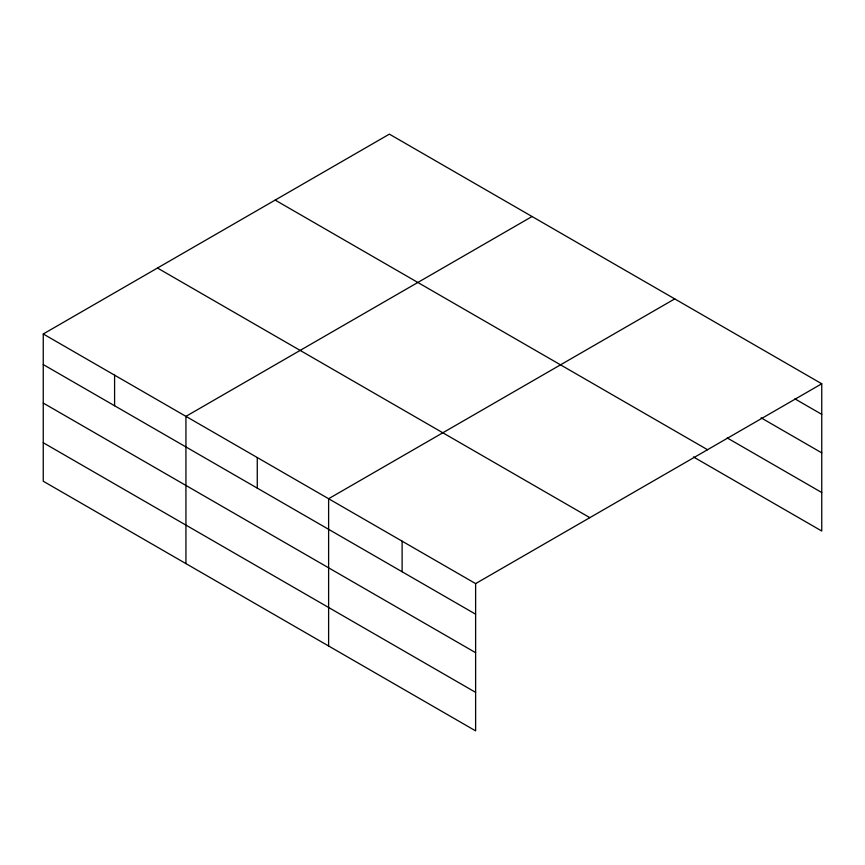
<?xml version="1.0" encoding="UTF-8"?>
<svg xmlns="http://www.w3.org/2000/svg" width="865" height="865" viewBox="0 0 865 865"><rect width="100%" height="100%" fill="white"/><g stroke="black" fill="none" stroke-linecap="round" stroke-linejoin="round"><path stroke-width="1.3" d="M693.416 456.925L821.75 531.024L821.75 383.768L389.38 134.14L43.25 333.976L43.25 481.232L475.62 730.86L475.62 583.605L43.25 333.976M532.062 216.52L185.932 416.357L185.932 563.612M674.743 298.89L328.614 498.727L328.614 645.982M475.62 583.605L821.75 383.768M794.913 398.862L821.75 414.357M761.081 417.827L821.75 452.86M727.249 437.96L821.75 492.52M275.156 200.085L707.527 449.714M157.473 268.031L589.843 517.659M43.25 364.565L475.62 614.193M43.25 403.068L475.62 652.697M43.25 442.729L475.62 692.357M402.117 541.166L402.117 571.754M257.273 457.542L257.273 488.13M114.591 375.161L114.591 405.75"/></g></svg>
